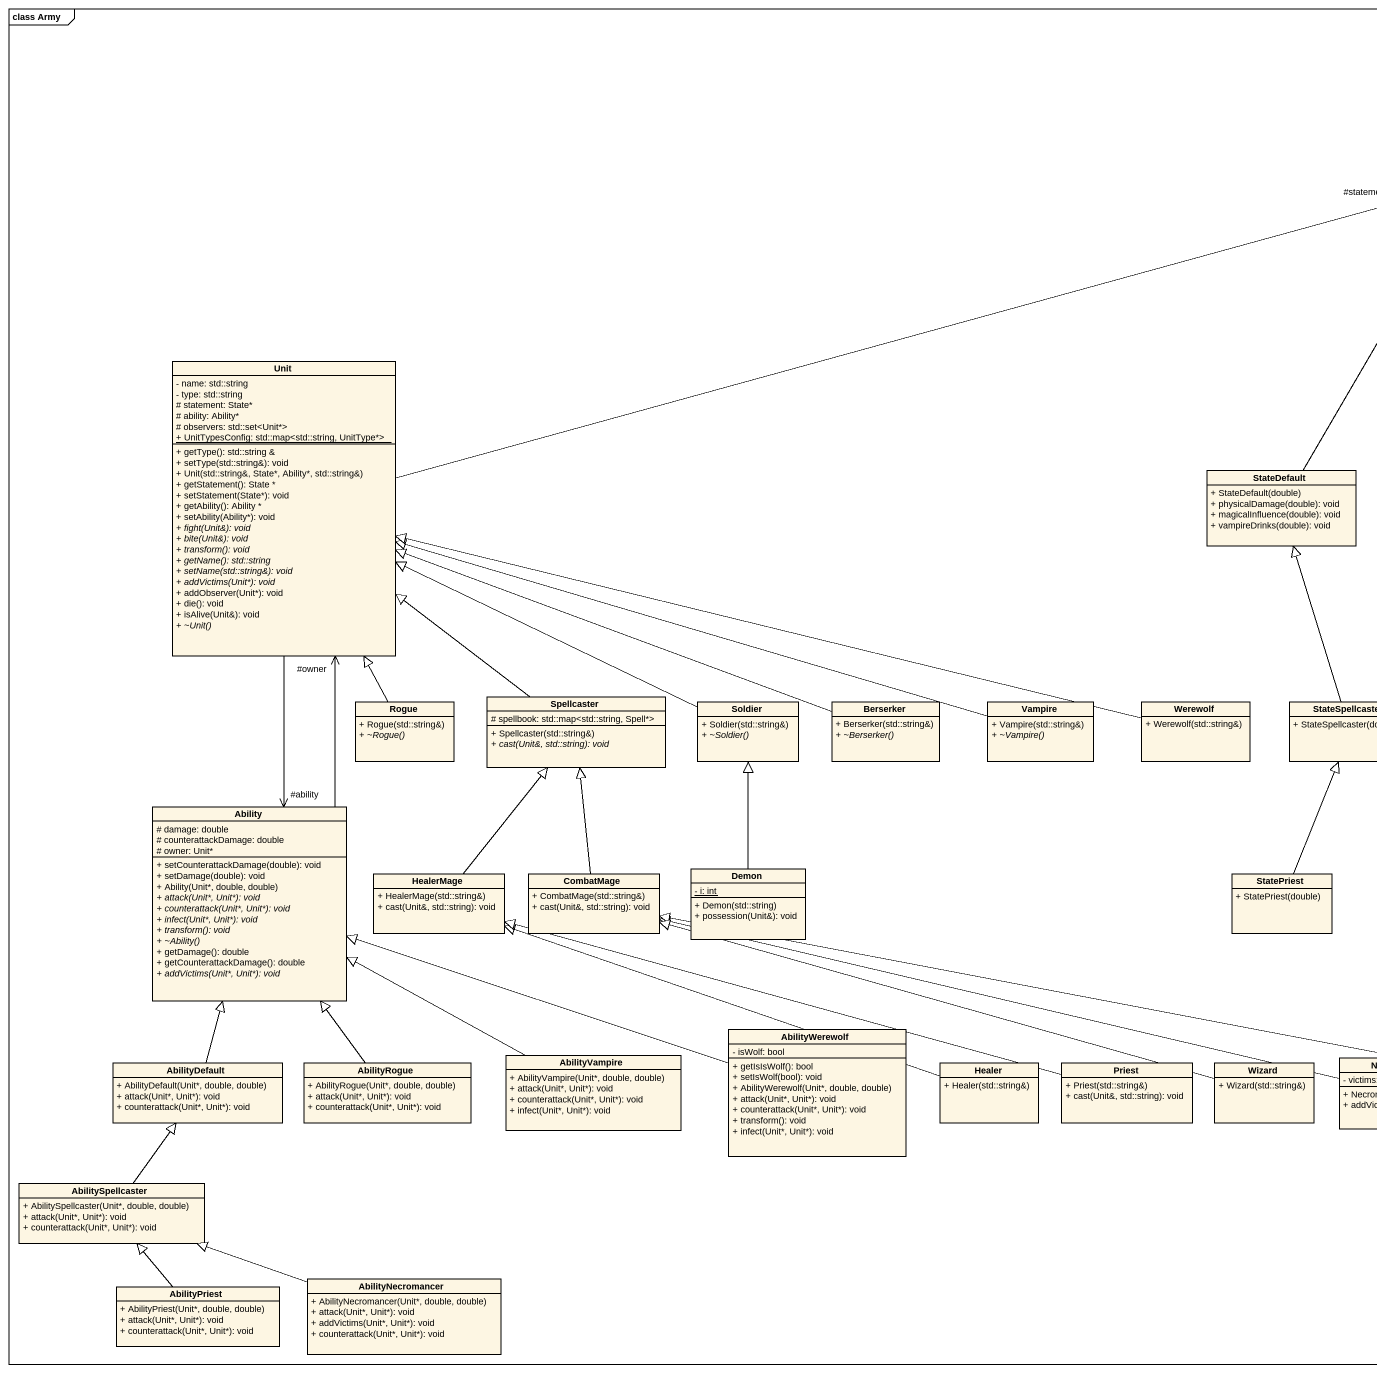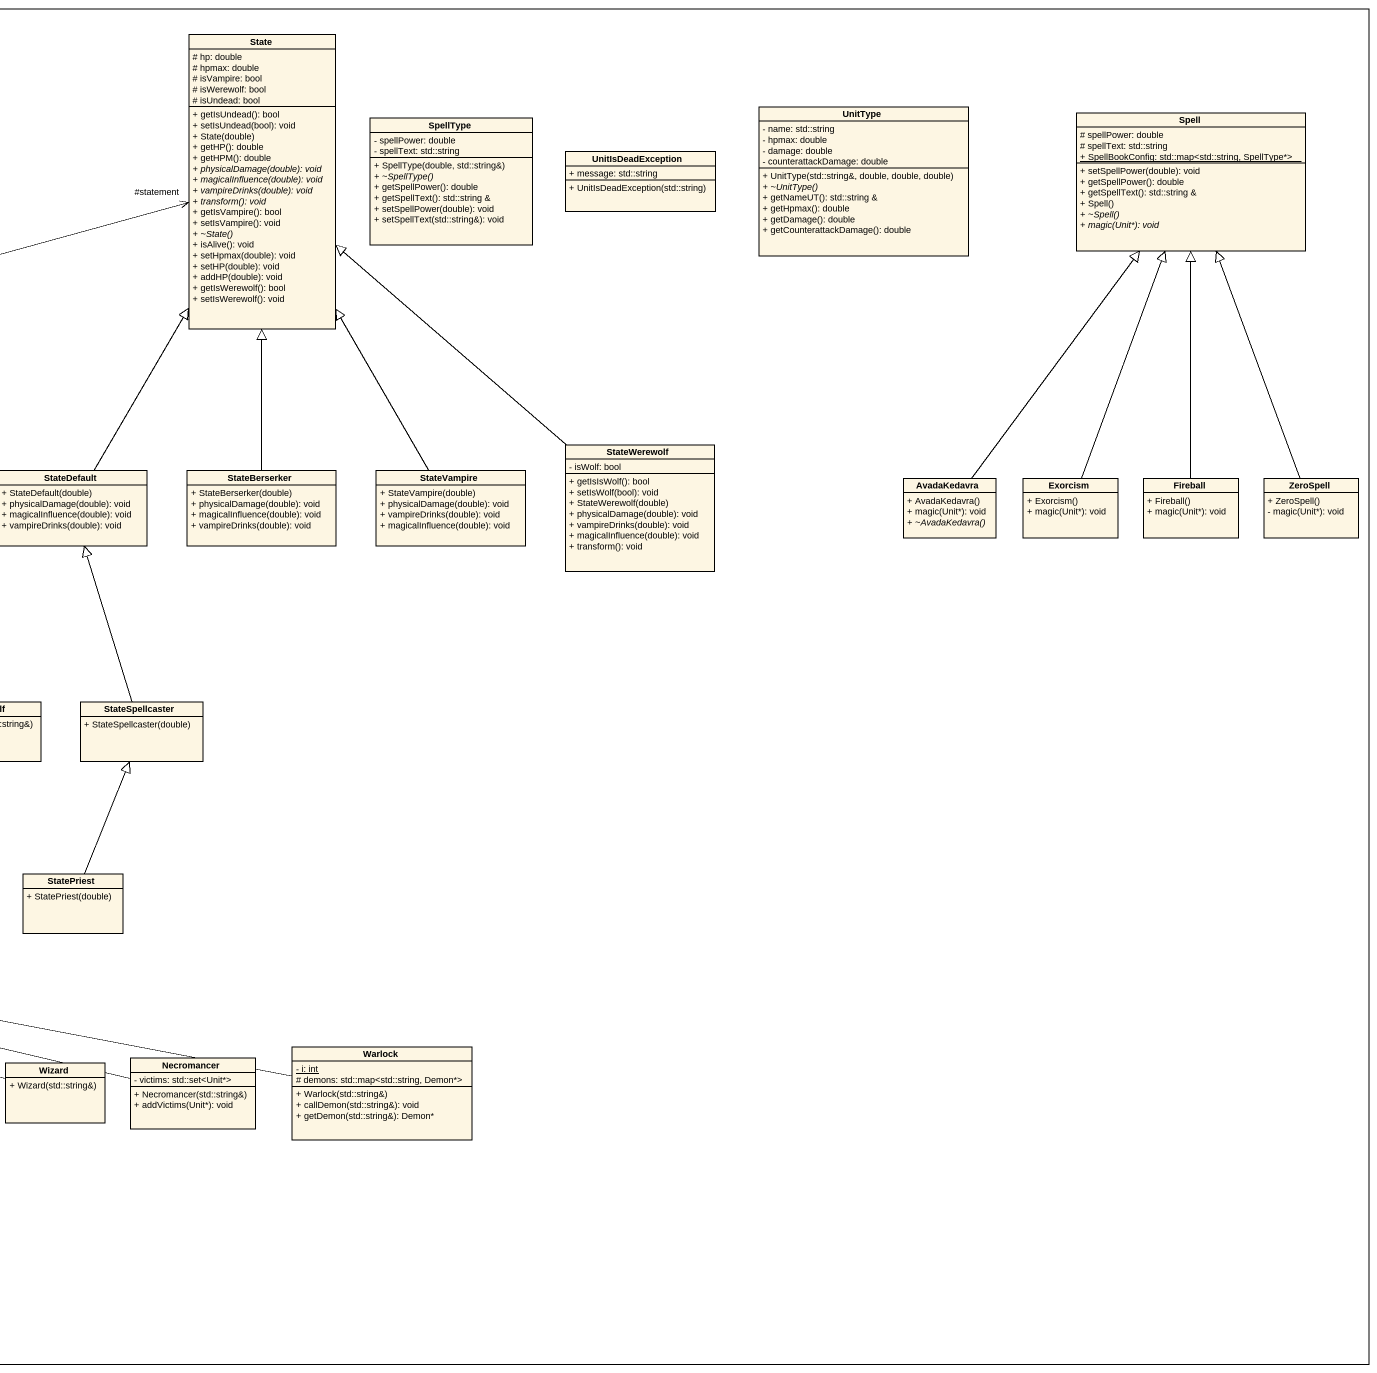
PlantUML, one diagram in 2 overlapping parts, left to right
@startuml
mainframe class Army
hide circle
hide empty members
skinparam classAttributeIconSize 0
class "State" as State_ {
  # hp: double
  # hpmax: double
  # isVampire: bool
  # isWerewolf: bool
  # isUndead: bool
  + getIsUndead(): bool
  + setIsUndead(bool): void
  + State(double)
  + getHP(): double
  + getHPM(): double
  {abstract} + physicalDamage(double): void
  {abstract} + magicalInfluence(double): void
  {abstract} + vampireDrinks(double): void
  {abstract} + transform(): void
  + getIsVampire(): bool
  + setIsVampire(): void
  {abstract} + ~State()
  + isAlive(): void
  + setHpmax(double): void
  + setHP(double): void
  + addHP(double): void
  + getIsWerewolf(): bool
  + setIsWerewolf(): void
}
class SpellType {
  - spellPower: double
  - spellText: std::string
  + SpellType(double, std::string&)
  {abstract} + ~SpellType()
  + getSpellPower(): double
  + getSpellText(): std::string &
  + setSpellPower(double): void
  + setSpellText(std::string&): void
}
class UnitType {
  - name: std::string
  - hpmax: double
  - damage: double
  - counterattackDamage: double
  + UnitType(std::string&, double, double, double)
  {abstract} + ~UnitType()
  + getNameUT(): std::string &
  + getHpmax(): double
  + getDamage(): double
  + getCounterattackDamage(): double
}
class Spell {
  # spellPower: double
  # spellText: std::string
  {static} + SpellBookConfig: std::map<std::string, SpellType*>
  + setSpellPower(double): void
  + getSpellPower(): double
  + getSpellText(): std::string &
  + Spell()
  {abstract} + ~Spell()
  {abstract} + magic(Unit*): void
}
class UnitIsDeadException {
  + message: std::string
  + UnitIsDeadException(std::string)
}
class Unit {
  - name: std::string
  - type: std::string
  # statement: State*
  # ability: Ability*
  # observers: std::set<Unit*>
  {static} + UnitTypesConfig: std::map<std::string, UnitType*>
  + getType(): std::string &
  + setType(std::string&): void
  + Unit(std::string&, State*, Ability*, std::string&)
  + getStatement(): State *
  + setStatement(State*): void
  + getAbility(): Ability *
  + setAbility(Ability*): void
  {abstract} + fight(Unit&): void
  {abstract} + bite(Unit&): void
  {abstract} + transform(): void
  {abstract} + getName(): std::string
  {abstract} + setName(std::string&): void
  {abstract} + addVictims(Unit*): void
  + addObserver(Unit*): void
  + die(): void
  + isAlive(Unit&): void
  {abstract} + ~Unit()
}
class StateWerewolf {
  - isWolf: bool
  + getIsIsWolf(): bool
  + setIsWolf(bool): void
  + StateWerewolf(double)
  + physicalDamage(double): void
  + vampireDrinks(double): void
  + magicalInfluence(double): void
  + transform(): void
}
class StateDefault {
  + StateDefault(double)
  + physicalDamage(double): void
  + magicalInfluence(double): void
  + vampireDrinks(double): void
}
class StateBerserker {
  + StateBerserker(double)
  + physicalDamage(double): void
  + magicalInfluence(double): void
  + vampireDrinks(double): void
}
class StateVampire {
  + StateVampire(double)
  + physicalDamage(double): void
  + vampireDrinks(double): void
  + magicalInfluence(double): void
}
class AvadaKedavra {
  + AvadaKedavra()
  + magic(Unit*): void
  {abstract} + ~AvadaKedavra()
}
class Exorcism {
  + Exorcism()
  + magic(Unit*): void
}
class Fireball {
  + Fireball()
  + magic(Unit*): void
}
class ZeroSpell {
  + ZeroSpell()
  - magic(Unit*): void
}
class Rogue {
  + Rogue(std::string&)
  {abstract} + ~Rogue()
}
class Spellcaster {
  # spellbook: std::map<std::string, Spell*>
  + Spellcaster(std::string&)
  {abstract} + cast(Unit&, std::string): void
}
class Soldier {
  + Soldier(std::string&)
  {abstract} + ~Soldier()
}
class Berserker {
  + Berserker(std::string&)
  {abstract} + ~Berserker()
}
class Vampire {
  + Vampire(std::string&)
  {abstract} + ~Vampire()
}
class Werewolf {
  + Werewolf(std::string&)
}
class StateSpellcaster {
  + StateSpellcaster(double)
}
class Ability {
  # damage: double
  # counterattackDamage: double
  # owner: Unit*
  + setCounterattackDamage(double): void
  + setDamage(double): void
  + Ability(Unit*, double, double)
  {abstract} + attack(Unit*, Unit*): void
  {abstract} + counterattack(Unit*, Unit*): void
  {abstract} + infect(Unit*, Unit*): void
  {abstract} + transform(): void
  {abstract} + ~Ability()
  + getDamage(): double
  + getCounterattackDamage(): double
  {abstract} + addVictims(Unit*, Unit*): void
}
class HealerMage {
  + HealerMage(std::string&)
  + cast(Unit&, std::string): void
}
class CombatMage {
  + CombatMage(std::string&)
  + cast(Unit&, std::string): void
}
class Demon {
  {static} - i: int
  + Demon(std::string)
  + possession(Unit&): void
}
class StatePriest {
  + StatePriest(double)
}
class AbilityWerewolf {
  - isWolf: bool
  + getIsIsWolf(): bool
  + setIsWolf(bool): void
  + AbilityWerewolf(Unit*, double, double)
  + attack(Unit*, Unit*): void
  + counterattack(Unit*, Unit*): void
  + transform(): void
  + infect(Unit*, Unit*): void
}
class AbilityDefault {
  + AbilityDefault(Unit*, double, double)
  + attack(Unit*, Unit*): void
  + counterattack(Unit*, Unit*): void
}
class AbilityRogue {
  + AbilityRogue(Unit*, double, double)
  + attack(Unit*, Unit*): void
  + counterattack(Unit*, Unit*): void
}
class AbilityVampire {
  + AbilityVampire(Unit*, double, double)
  + attack(Unit*, Unit*): void
  + counterattack(Unit*, Unit*): void
  + infect(Unit*, Unit*): void
}
class Healer {
  + Healer(std::string&)
}
class Priest {
  + Priest(std::string&)
  + cast(Unit&, std::string): void
}
class Wizard {
  + Wizard(std::string&)
}
class Necromancer {
  - victims: std::set<Unit*>
  + Necromancer(std::string&)
  + addVictims(Unit*): void
}
class Warlock {
  {static} - i: int
  # demons: std::map<std::string, Demon*>
  + Warlock(std::string&)
  + callDemon(std::string&): void
  + getDemon(std::string&): Demon*
}
class AbilitySpellcaster {
  + AbilitySpellcaster(Unit*, double, double)
  + attack(Unit*, Unit*): void
  + counterattack(Unit*, Unit*): void
}
class AbilityPriest {
  + AbilityPriest(Unit*, double, double)
  + attack(Unit*, Unit*): void
  + counterattack(Unit*, Unit*): void
}
class AbilityNecromancer {
  + AbilityNecromancer(Unit*, double, double)
  + attack(Unit*, Unit*): void
  + addVictims(Unit*, Unit*): void
  + counterattack(Unit*, Unit*): void
}
Unit -right-> "#statement" State_
Unit --> "#ability" Ability
StateWerewolf -up-|> State_
StateDefault -up-|> State_
StateBerserker -up-|> State_
StateVampire -up-|> State_
AvadaKedavra -up-|> Spell
Exorcism -up-|> Spell
Fireball -up-|> Spell
ZeroSpell -up-|> Spell
Rogue -up-|> Unit
Spellcaster -up-|> Unit
Soldier -left-|> Unit
Berserker -left-|> Unit
Vampire -left-|> Unit
Werewolf -left-|> Unit
StateSpellcaster -up-|> StateDefault
Ability -up-> "#owner" Unit
HealerMage -up-|> Spellcaster
CombatMage -up-|> Spellcaster
Demon -up-|> Soldier
StatePriest -up-|> StateSpellcaster
AbilityWerewolf -left-|> Ability
AbilityDefault -up-|> Ability
AbilityRogue -up-|> Ability
AbilityVampire -left-|> Ability
Healer -left-|> HealerMage
Priest -left-|> HealerMage
Wizard -left-|> CombatMage
Necromancer -left-|> CombatMage
Warlock -left-|> CombatMage
AbilitySpellcaster -up-|> AbilityDefault
AbilityPriest -up-|> AbilitySpellcaster
AbilityNecromancer -left-|> AbilitySpellcaster
@enduml
